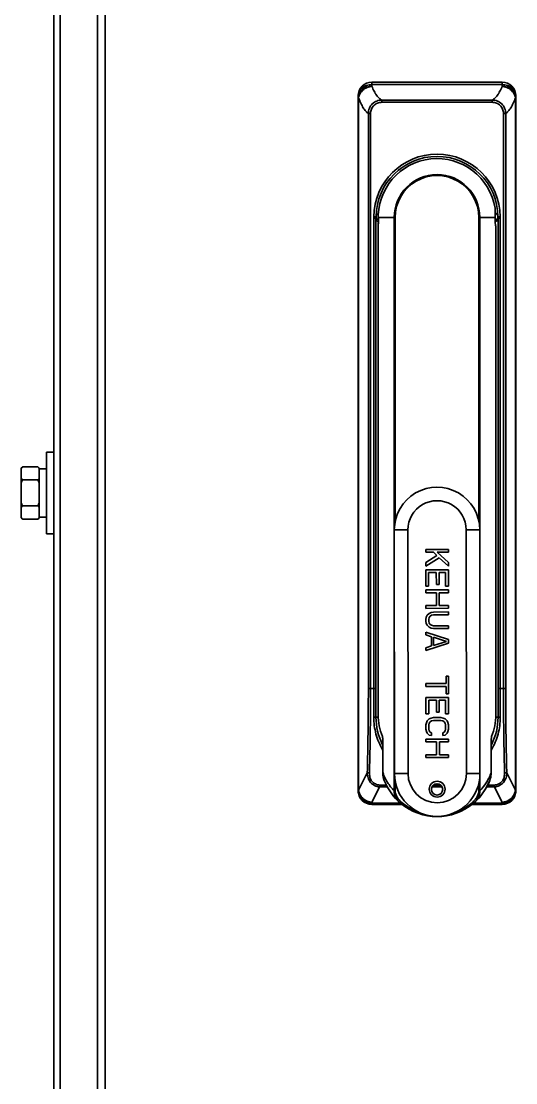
# Model space of a CAD drawing. Header units: millimetres. Extents: x 32496 to 166256, y 3504 to 23939.
# Drawn here: x 49454.7 to 49564.1, y 16065.9 to 16300.7 of the extents above; entities that cross this region are included whole.
import ezdxf

# ---------------------------------------------------------------- set-up
doc = ezdxf.new("R2010")
doc.units = ezdxf.units.MM
doc.layers.get('0').update_dxf_attribs({"lineweight": 35})

msp = doc.modelspace()

# ---------------------------------------------------------------- linework, layer by layer
at = {"linetype": 'Continuous'}
for p, q in [((49471.64, 15308.349), (49471.64, 17321.349)), ((49473.34, 17321.349), (49473.34, 15308.349)), ((49461.94, 16198.994), (49461.94, 16303.849)), ((49463.34, 16303.849), (49463.34, 15308.349)), ((49532.29, 16287.199), (49561.139, 16287.199)), ((49532.29, 16287.199), (49532.29, 16286.662)), ((49561.14, 16286.662), (49561.139, 16287.199)), ((49561.14, 16286.662), (49532.29, 16286.662)), ((49532.29, 16286.662), (49532.29, 16286.294)), ((49561.14, 16286.292), (49561.14, 16286.662)), ((49529.29, 16284.199), (49529.29, 16283.774)), ((49529.368, 16283.774), (49529.29, 16283.774)), ((49529.29, 16130.648), (49529.29, 16283.774)), ((49529.368, 16283.774), (49529.368, 16130.648)), ((49534.505, 16283.251), (49558.928, 16283.251)), ((49534.505, 16283.251), (49534.505, 16282.755)), ((49558.928, 16282.755), (49534.505, 16282.755)), ((49558.928, 16282.755), (49558.928, 16283.251)), ((49564.139, 16283.774), (49564.062, 16283.774)), ((49564.062, 16130.648), (49564.062, 16283.774)), ((49564.139, 16283.774), (49564.139, 16284.199)), ((49564.139, 16283.774), (49564.139, 16130.648)), ((49532.014, 16280.309), (49531.527, 16280.309)), ((49531.527, 16153.099), (49531.527, 16280.309)), ((49532.014, 16280.309), (49532.014, 16153.099)), ((49561.906, 16280.309), (49561.419, 16280.309)), ((49561.419, 16153.099), (49561.419, 16280.309)), ((49561.906, 16280.309), (49561.906, 16153.099)), ((49559.554, 16259.349), (49559.554, 16257.299)), ((49533.216, 16257.158), (49532.717, 16257.158)), ((49532.717, 16153.099), (49532.717, 16257.158)), ((49532.72, 16257.256), (49533.218, 16257.225)), ((49532.726, 16257.445), (49533.226, 16257.44)), ((49533.216, 16257.158), (49533.216, 16153.099)), ((49533.688, 16256.878), (49533.683, 16256.878)), ((49533.727, 16256.888), (49533.722, 16256.888)), ((49533.736, 16257.098), (49533.736, 16257.064)), ((49533.737, 16257.098), (49533.736, 16256.605)), ((49533.737, 16257.165), (49533.737, 16257.098)), ((49533.737, 16256.597), (49533.738, 16257.064)), ((49534.785, 16257.299), (49533.738, 16257.299)), ((49533.738, 16257.165), (49533.738, 16257.299)), ((49533.738, 16257.098), (49533.738, 16257.165)), ((49533.738, 16257.064), (49533.738, 16257.165)), ((49533.738, 16257.098), (49533.738, 16257.064)), ((49533.738, 16257.064), (49533.738, 16257.098)), ((49537.248, 16257.299), (49534.785, 16257.299)), ((49537.466, 16257.299), (49537.248, 16257.299)), ((49537.248, 16130.514), (49537.248, 16257.299)), ((49537.466, 16257.299), (49537.466, 16190.094)), ((49556.189, 16257.299), (49555.97, 16257.299)), ((49555.97, 16190.099), (49555.97, 16257.299)), ((49559.554, 16257.299), (49556.189, 16257.299)), ((49556.189, 16257.299), (49556.189, 16160.981)), ((49560.207, 16257.442), (49560.707, 16257.447)), ((49560.714, 16257.255), (49560.215, 16257.225)), ((49560.717, 16257.158), (49560.216, 16257.158)), ((49560.216, 16153.099), (49560.216, 16257.158)), ((49560.717, 16257.158), (49560.717, 16153.099)), ((49533.731, 16254.387), (49533.731, 16254.502)), ((49533.736, 16256.605), (49533.735, 16255.894)), ((49533.736, 16256.007), (49533.737, 16256.597)), ((49559.699, 16255.363), (49559.7, 16255.353)), ((49559.699, 16255.252), (49559.699, 16255.363)), ((49559.705, 16254.164), (49559.7, 16255.353)), ((49533.717, 16251.964), (49533.717, 16251.962)), ((49559.716, 16251.964), (49559.716, 16251.962)), ((49533.717, 16251.506), (49533.717, 16251.513)), ((49533.717, 16251.506), (49533.717, 16147.296)), ((49559.717, 16251.52), (49559.717, 16147.296)), ((49559.717, 16251.52), (49559.717, 16251.513)), ((49461.94, 16205.349), (49460.34, 16205.349)), ((49460.34, 16205.349), (49460.34, 16187.349)), ((49454.74, 16201.822), (49455.011, 16202.093)), ((49454.74, 16190.875), (49454.74, 16201.822)), ((49455.04, 16202.122), (49455.011, 16202.093)), ((49458.44, 16202.122), (49455.04, 16202.122)), ((49458.44, 16202.122), (49458.469, 16202.093)), ((49458.74, 16201.822), (49458.469, 16202.093)), ((49458.74, 16190.875), (49458.74, 16201.822)), ((49460.34, 16201.699), (49458.74, 16201.699)), ((49458.44, 16199.28), (49455.04, 16199.28)), ((49461.94, 16193.73), (49461.94, 16198.994)), ((49458.44, 16193.506), (49455.04, 16193.506)), ((49461.94, 15948.994), (49461.94, 16193.73)), ((49460.34, 16190.999), (49458.74, 16190.999)), ((49454.74, 16190.875), (49455.011, 16190.604)), ((49458.44, 16190.575), (49455.04, 16190.575)), ((49458.74, 16190.875), (49458.469, 16190.604)), ((49461.94, 16187.349), (49460.34, 16187.349)), ((49540.269, 16188.194), (49537.268, 16188.191)), ((49537.309, 16134.292), (49537.268, 16188.191)), ((49540.269, 16188.194), (49540.31, 16134.294)), ((49556.168, 16188.206), (49553.169, 16188.204)), ((49553.21, 16134.304), (49553.169, 16188.204)), ((49556.168, 16188.206), (49556.209, 16134.306)), ((49549.222, 16183.851), (49544.222, 16183.847)), ((49544.222, 16183.847), (49544.222, 16183.237)), ((49544.222, 16183.237), (49545.925, 16183.239)), ((49546.67, 16182.529), (49544.224, 16181.003)), ((49544.225, 16180.191), (49547.202, 16182.021)), ((49545.925, 16183.239), (49546.67, 16182.529)), ((49546.776, 16183.239), (49549.222, 16183.241)), ((49549.224, 16181.007), (49546.776, 16183.239)), ((49547.202, 16182.021), (49549.225, 16180.195)), ((49549.222, 16183.241), (49549.222, 16183.851)), ((49544.224, 16181.003), (49544.225, 16180.191)), ((49549.225, 16179.383), (49544.225, 16179.379)), ((49544.225, 16179.379), (49544.228, 16175.723)), ((49549.225, 16180.195), (49549.224, 16181.007)), ((49549.228, 16175.727), (49549.225, 16179.383)), ((49544.864, 16178.77), (49546.566, 16178.771)), ((49544.866, 16175.724), (49544.864, 16178.77)), ((49546.566, 16178.771), (49546.568, 16176.131)), ((49547.205, 16178.772), (49548.588, 16178.773)), ((49547.207, 16176.132), (49547.205, 16178.772)), ((49548.588, 16178.773), (49548.59, 16175.726)), ((49544.228, 16175.723), (49544.866, 16175.724)), ((49549.229, 16174.915), (49544.229, 16174.911)), ((49544.229, 16174.911), (49544.229, 16174.302)), ((49546.568, 16176.131), (49547.207, 16176.132)), ((49548.59, 16175.726), (49549.228, 16175.727)), ((49549.229, 16174.305), (49549.229, 16174.915)), ((49544.229, 16174.302), (49546.57, 16174.303)), ((49546.57, 16174.303), (49546.572, 16171.46)), ((49547.208, 16174.304), (49549.229, 16174.305)), ((49547.21, 16171.46), (49547.208, 16174.304)), ((49546.572, 16171.46), (49544.231, 16171.458)), ((49544.231, 16171.458), (49544.232, 16170.849)), ((49544.232, 16170.849), (49549.232, 16170.853)), ((49545.403, 16169.936), (49544.977, 16169.733)), ((49545.935, 16170.038), (49545.403, 16169.936)), ((49549.232, 16170.04), (49545.935, 16170.038)), ((49549.231, 16171.462), (49547.21, 16171.46)), ((49549.232, 16170.853), (49549.231, 16171.462)), ((49549.233, 16169.431), (49549.232, 16170.04)), ((49544.34, 16168.92), (49544.234, 16168.412)), ((49544.234, 16168.412), (49544.234, 16168.006)), ((49544.234, 16168.006), (49544.341, 16167.498)), ((49544.552, 16169.326), (49544.34, 16168.92)), ((49544.341, 16167.498), (49544.554, 16167.092)), ((49544.977, 16169.733), (49544.552, 16169.326)), ((49544.872, 16168.412), (49544.978, 16168.819)), ((49544.872, 16168.006), (49544.872, 16168.412)), ((49544.979, 16167.6), (49544.872, 16168.006)), ((49544.978, 16168.819), (49545.191, 16169.123)), ((49545.192, 16167.296), (49544.979, 16167.6)), ((49545.191, 16169.123), (49545.51, 16169.327)), ((49545.51, 16169.327), (49545.935, 16169.429)), ((49545.935, 16169.429), (49549.233, 16169.431)), ((49549.237, 16163.948), (49544.236, 16165.569)), ((49544.236, 16165.569), (49544.236, 16164.959)), ((49544.554, 16167.092), (49544.98, 16166.686)), ((49544.98, 16166.686), (49545.405, 16166.483)), ((49545.511, 16167.093), (49545.192, 16167.296)), ((49545.405, 16166.483), (49545.937, 16166.382)), ((49545.937, 16166.992), (49545.511, 16167.093)), ((49549.235, 16166.994), (49545.937, 16166.992)), ((49545.937, 16166.382), (49549.235, 16166.385)), ((49549.235, 16166.385), (49549.235, 16166.994)), ((49544.236, 16164.959), (49545.513, 16164.554)), ((49544.239, 16161.507), (49549.238, 16163.135)), ((49545.513, 16164.554), (49545.515, 16162.523)), ((49545.939, 16164.453), (49548.812, 16163.541)), ((49545.94, 16162.625), (49545.939, 16164.453)), ((49548.812, 16163.541), (49545.94, 16162.625)), ((49549.238, 16163.135), (49549.237, 16163.948)), ((49545.515, 16162.523), (49544.238, 16162.116)), ((49544.238, 16162.116), (49544.239, 16161.507)), ((49549.243, 16155.824), (49548.711, 16155.824)), ((49548.711, 16155.824), (49548.713, 16154.199)), ((49549.246, 16151.965), (49549.243, 16155.824)), ((49548.713, 16154.199), (49544.244, 16154.196)), ((49544.244, 16154.196), (49544.245, 16153.586)), ((49544.245, 16153.586), (49548.713, 16153.59)), ((49548.713, 16153.59), (49548.714, 16151.965)), ((49531.527, 16153.099), (49532.014, 16153.099)), ((49532.014, 16153.099), (49532.717, 16153.099)), ((49532.717, 16153.099), (49533.216, 16153.099)), ((49532.717, 16146.78), (49532.717, 16153.099)), ((49533.216, 16146.799), (49533.216, 16153.099)), ((49549.247, 16151.153), (49544.247, 16151.149)), ((49544.247, 16151.149), (49544.25, 16147.494)), ((49548.714, 16151.965), (49549.246, 16151.965)), ((49549.25, 16147.497), (49549.247, 16151.153)), ((49560.216, 16153.099), (49560.717, 16153.099)), ((49560.216, 16153.099), (49560.216, 16146.799)), ((49560.717, 16153.099), (49561.419, 16153.099)), ((49560.717, 16153.099), (49560.717, 16146.78)), ((49561.419, 16153.099), (49561.906, 16153.099)), ((49544.886, 16150.54), (49546.588, 16150.542)), ((49544.888, 16147.494), (49544.886, 16150.54)), ((49546.588, 16150.542), (49546.59, 16147.902)), ((49547.226, 16150.542), (49548.609, 16150.543)), ((49547.228, 16147.902), (49547.226, 16150.542)), ((49548.609, 16150.543), (49548.611, 16147.497)), ((49533.216, 16146.799), (49533.748, 16146.799)), ((49544.25, 16147.494), (49544.888, 16147.494)), ((49544.995, 16146.377), (49544.57, 16145.971)), ((49545.42, 16146.581), (49544.995, 16146.377)), ((49545.952, 16146.682), (49545.42, 16146.581)), ((49547.548, 16146.684), (49545.952, 16146.682)), ((49546.59, 16147.902), (49547.228, 16147.902)), ((49548.08, 16146.583), (49547.548, 16146.684)), ((49548.506, 16146.38), (49548.08, 16146.583)), ((49548.932, 16145.974), (49548.506, 16146.38)), ((49548.611, 16147.497), (49549.25, 16147.497)), ((49559.685, 16146.799), (49560.216, 16146.799)), ((49559.717, 16147.296), (49559.717, 16147.299)), ((49544.357, 16145.564), (49544.251, 16145.056)), ((49544.251, 16145.056), (49544.252, 16144.143)), ((49544.252, 16144.143), (49544.359, 16143.635)), ((49544.57, 16145.971), (49544.357, 16145.564)), ((49544.89, 16145.057), (49544.996, 16145.463)), ((49544.89, 16144.143), (49544.89, 16145.057)), ((49544.997, 16143.737), (49544.89, 16144.143)), ((49544.996, 16145.463), (49545.208, 16145.768)), ((49545.208, 16145.768), (49545.527, 16145.971)), ((49545.527, 16145.971), (49545.953, 16146.073)), ((49545.953, 16146.073), (49547.549, 16146.074)), ((49547.549, 16146.074), (49547.974, 16145.973)), ((49547.974, 16145.973), (49548.293, 16145.77)), ((49548.293, 16145.77), (49548.506, 16145.466)), ((49548.506, 16145.466), (49548.613, 16145.06)), ((49548.614, 16144.146), (49548.508, 16143.74)), ((49548.613, 16145.06), (49548.614, 16144.146)), ((49549.145, 16145.568), (49548.932, 16145.974)), ((49549.251, 16145.06), (49549.145, 16145.568)), ((49549.146, 16143.639), (49549.252, 16144.146)), ((49549.252, 16144.146), (49549.251, 16145.06)), ((49534.718, 16134.625), (49534.717, 16141.8)), ((49549.254, 16141.912), (49544.254, 16141.909)), ((49544.254, 16141.909), (49544.254, 16141.299)), ((49544.359, 16143.635), (49544.572, 16143.229)), ((49544.572, 16143.229), (49544.998, 16142.823)), ((49545.21, 16143.432), (49544.997, 16143.737)), ((49544.998, 16142.823), (49545.53, 16142.722)), ((49545.529, 16143.331), (49545.21, 16143.432)), ((49545.53, 16142.722), (49545.529, 16143.331)), ((49548.295, 16143.435), (49547.976, 16143.333)), ((49547.976, 16143.333), (49547.977, 16142.724)), ((49547.977, 16142.724), (49548.508, 16142.826)), ((49548.508, 16143.74), (49548.295, 16143.435)), ((49548.508, 16142.826), (49548.934, 16143.232)), ((49548.934, 16143.232), (49549.146, 16143.639)), ((49549.254, 16141.303), (49549.254, 16141.912)), ((49558.717, 16141.8), (49558.717, 16134.625)), ((49544.254, 16141.299), (49546.595, 16141.301)), ((49546.595, 16141.301), (49546.597, 16138.458)), ((49547.233, 16141.302), (49549.254, 16141.303)), ((49547.235, 16138.458), (49547.233, 16141.302)), ((49546.597, 16138.458), (49544.256, 16138.456)), ((49544.256, 16138.456), (49544.257, 16137.847)), ((49544.257, 16137.847), (49549.257, 16137.851)), ((49549.256, 16138.46), (49547.235, 16138.458)), ((49549.257, 16137.851), (49549.256, 16138.46)), ((49531.282, 16134.485), (49529.368, 16130.648)), ((49537.309, 16134.292), (49540.31, 16134.294)), ((49537.466, 16132.708), (49537.466, 16130.514)), ((49553.21, 16134.304), (49556.209, 16134.306)), ((49555.97, 16130.514), (49555.97, 16132.268)), ((49556.189, 16134.099), (49556.189, 16130.514)), ((49558.382, 16132.805), (49558.382, 16132.805)), ((49564.062, 16130.648), (49562.15, 16134.485)), ((49529.368, 16130.648), (49529.29, 16130.648)), ((49529.29, 16130.648), (49529.29, 16130.499)), ((49532.29, 16127.929), (49534.016, 16131.388)), ((49535.537, 16131.777), (49534.016, 16131.777)), ((49534.016, 16131.777), (49534.016, 16131.388)), ((49535.721, 16131.388), (49534.016, 16131.388)), ((49537.248, 16130.514), (49537.466, 16130.514)), ((49547.8, 16131.388), (49545.637, 16131.388)), ((49547.468, 16131.777), (49545.969, 16131.777)), ((49555.97, 16130.514), (49556.189, 16130.514)), ((49556.156, 16129.103), (49557.376, 16130.767)), ((49559.417, 16131.388), (49557.717, 16131.388)), ((49559.417, 16131.777), (49557.89, 16131.777)), ((49559.417, 16131.388), (49559.417, 16131.777)), ((49559.417, 16131.388), (49561.14, 16127.929)), ((49564.062, 16130.648), (49564.139, 16130.648)), ((49564.139, 16130.499), (49564.139, 16130.648)), ((49532.29, 16127.929), (49532.29, 16127.78)), ((49532.29, 16127.78), (49538.628, 16127.78)), ((49532.29, 16127.78), (49532.29, 16127.499)), ((49554.732, 16127.705), (49556.156, 16129.103)), ((49554.732, 16127.705), (49554.732, 16127.705)), ((49554.808, 16127.78), (49561.14, 16127.78)), ((49561.139, 16127.499), (49561.14, 16127.78)), ((49561.14, 16127.78), (49561.14, 16127.929)), ((49539.009, 16127.499), (49532.29, 16127.499)), ((49561.139, 16127.499), (49554.427, 16127.499))]:
    msp.add_line(p, q, dxfattribs=at)
for points in [[(49533.735, 16255.894), (49533.734, 16255.547), (49533.733, 16255.191), (49533.732, 16254.827), (49533.73, 16254.454), (49533.729, 16254.074), (49533.726, 16253.687), (49533.722, 16252.903)], [(49533.722, 16252.903), (49533.72, 16252.509), (49533.718, 16252.116), (49533.717, 16251.964)], [(49559.716, 16251.964), (49559.712, 16252.869), (49559.705, 16254.164)], [(49557.376, 16130.767), (49558.263, 16132.509), (49558.382, 16132.805)]]:
    msp.add_lwpolyline(points, dxfattribs=at)
for centre, radius in [((49546.762, 16130.849), 1.75), ((49546.718, 16130.799), 1.25)]:
    msp.add_circle(centre, radius, dxfattribs=at)
for centre, radius, start, end in [((49532.29, 16284.199), 3, 90, 180), ((49561.139, 16284.199), 3, 0, 90), ((49546.717, 16257.299), 13.991, 0.60847, 179.40175), ((49546.716, 16257.299), 13.491, 0.60848, 179.40137), ((49546.717, 16257.299), 13, 9.07297, 183.05099), ((49546.718, 16257.299), 9.471, 0, 179.99932), ((49546.718, 16257.299), 9.252, 0, 180.00004), ((49534.335, 16257.158), 1.618, 176.5272, 179.99951), ((49528.955, 16257.484), 3.772, 356.52687, 359.40177), ((49534.375, 16257.158), 1.159, 176.64829, 179.99806), ((49529.023, 16257.477), 4.203, 356.56899, 357.54311), ((49534.523, 16257.295), 1.307, 183.03864, 185.33828), ((49529.023, 16257.477), 4.203, 357.54314, 359.49098), ((49529.74, 16257.694), 3.55, 349.95387, 353.3266), ((49529.718, 16257.696), 3.572, 353.33366, 0.05245), ((49533.899, 16259.908), 3.037, 266.01886, 266.21109), ((49545.544, 16257.084), 11.808, 179.60599, 179.92883), ((49545.544, 16257.084), 11.808, 180.09703, 181.04549), ((49545.543, 16257.084), 11.806, 178.95699, 179.606), ((49557.977, 16257.058), 24.24, 179.43044, 179.74648), ((49559.409, 16262.599), 5.735, 271.65288, 271.78484), ((49563.796, 16257.701), 3.653, 179.94056, 186.58068), ((49563.778, 16257.699), 3.635, 186.58858, 188.21121), ((49563.768, 16257.697), 3.625, 188.21096, 189.92458), ((49564.535, 16257.481), 4.328, 180.51966, 183.39723), ((49559.058, 16257.158), 1.159, 1.35337, 3.31753), ((49559.058, 16257.158), 1.159, 359.99875, 1.35346), ((49564.606, 16257.489), 3.899, 180.60869, 183.33813), ((49558.983, 16257.155), 1.734, 0.07566, 3.51497), ((49534.237, 16258.685), 2.307, 257.03418, 257.4678), ((49651.485, 16251.517), 117.768, 179.78371, 180.00222), ((49441.951, 16251.532), 117.765, 359.99451, 0.20936), ((49546.718, 16188.199), 9.45, 0.04337, 180.04337), ((49546.719, 16188.199), 6.45, 0.04337, 180.04337), ((49457.554, 16193.165), 3.606, 218.71028, 219.13391), ((49455.925, 16193.166), 3.607, 320.8641, 321.28972), ((49458.877, 16194.355), 5.386, 224.12457, 224.56524), ((49454.604, 16194.354), 5.384, 315.43477, 315.87545), ((49546.716, 16146.799), 13.5, 180, 206.97478), ((49546.717, 16147.299), 13, 180, 201.6689), ((49546.716, 16146.799), 13.5, 332.96511, 0.00017), ((49546.716, 16146.799), 13.5, 332.97646, 0.00017), ((49546.717, 16147.299), 13, 338.33253, 359.98945), ((49546.718, 16137.299), 12.5, 201.07049, 230.12695), ((49546.759, 16134.299), 9.45, 180.04337, 0.04337), ((49546.76, 16134.299), 6.45, 180.04337, 0.04337), ((49546.718, 16137.299), 12.5, 309.8738, 338.92983), ((49531.76, 16130.649), 2.47, 180.01146, 186.82519), ((49532.29, 16130.499), 3, 180, 270), ((49531.762, 16130.649), 2.472, 186.82538, 187.33443), ((49531.763, 16130.649), 2.473, 187.33449, 187.85616), ((49561.139, 16130.499), 3, 270, 0), ((49561.688, 16130.648), 2.452, 356.55396, 0.00119), ((49546.718, 16137.299), 12.5, 230.12817, 309.87261), ((49546.718, 16137.299), 12.2, 230.16647, 250.01861), ((49546.718, 16137.299), 12.2, 291.88542, 309.94216)]:
    msp.add_arc(centre, radius, start, end, dxfattribs=at)
for points, knots in [([(49529.29, 16284.199), (49529.29, 16284.36), (49529.33, 16284.687), (49529.565, 16285.319), (49530.147, 16286.013), (49531.138, 16286.54), (49531.902, 16286.662), (49532.29, 16286.662)], [0, 0, 0, 0, 0.1130343, 0.2281699, 0.4688644, 0.7282079, 1, 1, 1, 1]), ([(49529.29, 16283.774), (49529.29, 16283.94), (49529.329, 16284.274), (49529.564, 16284.918), (49530.144, 16285.626), (49531.137, 16286.168), (49531.904, 16286.293), (49532.293, 16286.293)], [0, 0, 0, 0, 0.1148518, 0.2307052, 0.4721663, 0.7304665, 1, 1, 1, 1]), ([(49529.368, 16283.774), (49529.413, 16284.089), (49529.647, 16284.724), (49530.319, 16285.507), (49531.231, 16286.07), (49531.935, 16286.255), (49532.293, 16286.293)], [0, 0, 0, 0, 0.2313405, 0.4789515, 0.738349, 1, 1, 1, 1]), ([(49534.505, 16283.251), (49534.292, 16283.355), (49533.863, 16283.672), (49533.3, 16284.34), (49532.76, 16285.233), (49532.445, 16285.918), (49532.29, 16286.294)], [0, 0, 0, 0, 0.1857373, 0.4106233, 0.6813188, 1, 1, 1, 1]), ([(49561.14, 16286.292), (49560.984, 16285.917), (49560.67, 16285.232), (49560.132, 16284.34), (49559.569, 16283.672), (49559.141, 16283.355), (49558.928, 16283.251)], [0, 0, 0, 0, 0.3186903, 0.5893882, 0.8142865, 1, 1, 1, 1]), ([(49561.14, 16286.662), (49561.527, 16286.662), (49562.291, 16286.54), (49563.282, 16286.013), (49563.865, 16285.319), (49564.1, 16284.687), (49564.139, 16284.36), (49564.139, 16284.199)], [0, 0, 0, 0, 0.2718034, 0.5311402, 0.7718244, 0.8869599, 1, 1, 1, 1]), ([(49561.14, 16286.293), (49561.497, 16286.255), (49562.201, 16286.069), (49563.112, 16285.507), (49563.783, 16284.724), (49564.017, 16284.089), (49564.061, 16283.774)], [0, 0, 0, 0, 0.261658, 0.5210429, 0.7686485, 1, 1, 1, 1]), ([(49564.139, 16283.774), (49564.139, 16284.104), (49563.972, 16284.791), (49563.286, 16285.625), (49562.294, 16286.168), (49561.528, 16286.293), (49561.14, 16286.293)], [0, 0, 0, 0, 0.2295817, 0.4715896, 0.7302067, 1, 1, 1, 1]), ([(49531.527, 16280.309), (49531.315, 16280.438), (49530.893, 16280.815), (49530.349, 16281.579), (49529.825, 16282.587), (49529.519, 16283.353), (49529.368, 16283.774)], [0, 0, 0, 0, 0.1795497, 0.403232, 0.6763358, 1, 1, 1, 1]), ([(49531.527, 16280.309), (49531.529, 16280.694), (49531.686, 16281.471), (49532.352, 16282.45), (49533.343, 16283.098), (49534.12, 16283.249), (49534.505, 16283.251)], [0, 0, 0, 0, 0.250024, 0.5000346, 0.7500082, 1, 1, 1, 1]), ([(49532.014, 16280.309), (49532.014, 16280.63), (49532.149, 16281.278), (49532.699, 16282.1), (49533.398, 16282.543), (49534.02, 16282.722), (49534.344, 16282.753), (49534.505, 16282.755)], [0, 0, 0, 0, 0.2496659, 0.4993158, 0.7490951, 0.8745472, 1, 1, 1, 1]), ([(49558.928, 16283.251), (49559.313, 16283.249), (49560.09, 16283.098), (49561.08, 16282.45), (49561.747, 16281.471), (49561.904, 16280.694), (49561.906, 16280.309)], [0, 0, 0, 0, 0.2499956, 0.4999467, 0.7499856, 1, 1, 1, 1]), ([(49558.928, 16282.755), (49559.089, 16282.753), (49559.413, 16282.723), (49560.035, 16282.543), (49560.734, 16282.1), (49561.285, 16281.278), (49561.419, 16280.63), (49561.419, 16280.309)], [0, 0, 0, 0, 0.125445, 0.2508961, 0.5006599, 0.750322, 1, 1, 1, 1]), ([(49564.062, 16283.774), (49563.911, 16283.353), (49563.605, 16282.587), (49563.083, 16281.579), (49562.539, 16280.815), (49562.118, 16280.438), (49561.906, 16280.309)], [0, 0, 0, 0, 0.3237634, 0.5969172, 0.820554, 1, 1, 1, 1]), ([(49533.719, 16256.437), (49533.645, 16256.454), (49533.512, 16256.491), (49533.341, 16256.58), (49533.232, 16256.718), (49533.216, 16256.829), (49533.216, 16256.885)], [0, 0, 0, 0, 0.3131239, 0.5605116, 0.771594, 1, 1, 1, 1]), ([(49533.29, 16257.699), (49533.282, 16257.678), (49533.254, 16257.593), (49533.234, 16257.505), (49533.226, 16257.44)], [0, 0, 0, 0, 0.2582978, 1, 1, 1, 1]), ([(49533.28, 16256.99), (49533.263, 16257.007), (49533.246, 16257.036), (49533.237, 16257.066), (49533.236, 16257.075)], [0, 0, 0, 0, 0.7399982, 1, 1, 1, 1]), ([(49533.683, 16256.878), (49533.597, 16256.884), (49533.459, 16256.897), (49533.319, 16256.95), (49533.28, 16256.99)], [0, 0, 0, 0, 0.6062113, 1, 1, 1, 1]), ([(49533.731, 16258.179), (49533.634, 16258.122), (49533.497, 16258.024), (49533.356, 16257.852), (49533.309, 16257.752), (49533.29, 16257.699)], [0, 0, 0, 0, 0.5097397, 0.7458287, 1, 1, 1, 1]), ([(49559.699, 16255.363), (49559.685, 16255.461), (49559.596, 16256.103), (49559.554, 16256.751), (49559.554, 16257.299)], [0, 0, 0, 0, 0.1540883, 1, 1, 1, 1]), ([(49560.143, 16257.704), (49560.095, 16257.825), (49559.931, 16258.06), (49559.686, 16258.197), (49559.555, 16258.257)], [0, 0, 0, 0, 0.4739677, 1, 1, 1, 1]), ([(49560.153, 16256.988), (49560.103, 16256.935), (49559.9, 16256.878), (49559.71, 16256.87), (49559.588, 16256.866)], [0, 0, 0, 0, 0.3751791, 1, 1, 1, 1]), ([(49560.216, 16256.885), (49560.216, 16256.823), (49560.196, 16256.699), (49560.058, 16256.554), (49559.851, 16256.467), (49559.691, 16256.43), (49559.599, 16256.413)], [0, 0, 0, 0, 0.2165015, 0.4213792, 0.6733513, 1, 1, 1, 1]), ([(49560.207, 16257.442), (49560.204, 16257.464), (49560.19, 16257.553), (49560.166, 16257.64), (49560.143, 16257.704)], [0, 0, 0, 0, 0.243354, 1, 1, 1, 1]), ([(49560.197, 16257.073), (49560.196, 16257.065), (49560.187, 16257.034), (49560.17, 16257.005), (49560.153, 16256.988)], [0, 0, 0, 0, 0.2601991, 1, 1, 1, 1]), ([(49533.717, 16251.962), (49533.718, 16252.161), (49533.722, 16252.969), (49533.728, 16253.777), (49533.731, 16254.387)], [0, 0, 0, 0, 0.2458033, 1, 1, 1, 1]), ([(49559.716, 16251.962), (49559.715, 16252.231), (49559.708, 16253.327), (49559.702, 16254.424), (49559.699, 16255.252)], [0, 0, 0, 0, 0.2452241, 1, 1, 1, 1]), ([(49455.011, 16202.093), (49454.986, 16202.069), (49454.893, 16201.973), (49454.803, 16201.874), (49454.74, 16201.797)], [0, 0, 0, 0, 0.2550625, 1, 1, 1, 1]), ([(49458.469, 16202.093), (49458.493, 16202.069), (49458.587, 16201.973), (49458.676, 16201.874), (49458.74, 16201.797)], [0, 0, 0, 0, 0.2550615, 1, 1, 1, 1]), ([(49454.74, 16199.605), (49454.763, 16199.577), (49454.858, 16199.465), (49454.96, 16199.358), (49455.04, 16199.28)], [0, 0, 0, 0, 0.2444076, 1, 1, 1, 1]), ([(49458.74, 16199.605), (49458.717, 16199.577), (49458.621, 16199.465), (49458.519, 16199.358), (49458.44, 16199.28)], [0, 0, 0, 0, 0.2444076, 1, 1, 1, 1]), ([(49455.04, 16193.506), (49455.013, 16193.479), (49454.909, 16193.371), (49454.81, 16193.259), (49454.74, 16193.171)], [0, 0, 0, 0, 0.2552115, 1, 1, 1, 1]), ([(49458.44, 16193.506), (49458.467, 16193.479), (49458.571, 16193.371), (49458.67, 16193.259), (49458.74, 16193.171)], [0, 0, 0, 0, 0.2552107, 1, 1, 1, 1]), ([(49454.757, 16190.89), (49454.776, 16190.865), (49454.858, 16190.768), (49454.944, 16190.674), (49455.011, 16190.605)], [0, 0, 0, 0, 0.2454956, 1, 1, 1, 1]), ([(49458.723, 16190.889), (49458.703, 16190.865), (49458.622, 16190.768), (49458.536, 16190.674), (49458.469, 16190.605)], [0, 0, 0, 0, 0.2454974, 1, 1, 1, 1]), ([(49531.527, 16153.099), (49531.527, 16151.544), (49531.506, 16145.339), (49531.405, 16139.134), (49531.282, 16134.485)], [0, 0, 0, 0, 0.2504978, 1, 1, 1, 1]), ([(49531.769, 16134.429), (49531.81, 16135.98), (49531.953, 16142.202), (49532.014, 16148.426), (49532.014, 16153.099)], [0, 0, 0, 0, 0.2493062, 1, 1, 1, 1]), ([(49561.419, 16153.099), (49561.419, 16151.54), (49561.44, 16145.316), (49561.541, 16139.092), (49561.664, 16134.429)], [0, 0, 0, 0, 0.250498, 1, 1, 1, 1]), ([(49562.15, 16134.485), (49562.11, 16136.032), (49561.967, 16142.235), (49561.906, 16148.44), (49561.906, 16153.099)], [0, 0, 0, 0, 0.2493059, 1, 1, 1, 1]), ([(49532.717, 16146.78), (49532.779, 16146.78), (49532.871, 16146.78), (49532.99, 16146.783), (49533.068, 16146.785), (49533.13, 16146.788), (49533.178, 16146.79), (49533.199, 16146.795), (49533.216, 16146.796), (49533.216, 16146.799)], [0, 0, 0, 0, 0.3726456, 0.5521349, 0.7112525, 0.839056, 0.9302492, 0.9824979, 1, 1, 1, 1]), ([(49534.691, 16139.591), (49534.049, 16140.668), (49533.054, 16143.007), (49532.717, 16145.525), (49532.717, 16146.78)], [0, 0, 0, 0, 0.4997394, 1, 1, 1, 1]), ([(49560.717, 16146.78), (49560.717, 16145.526), (49560.378, 16143.007), (49559.384, 16140.669), (49558.744, 16139.592)], [0, 0, 0, 0, 0.5002396, 1, 1, 1, 1]), ([(49560.216, 16146.799), (49560.216, 16146.796), (49560.234, 16146.795), (49560.255, 16146.79), (49560.303, 16146.788), (49560.365, 16146.785), (49560.443, 16146.783), (49560.562, 16146.78), (49560.654, 16146.78), (49560.717, 16146.78)], [0, 0, 0, 0, 0.0175569, 0.0698526, 0.1610781, 0.2888957, 0.4480026, 0.627463, 1, 1, 1, 1]), ([(49534.636, 16142.499), (49534.656, 16142.449), (49534.676, 16142.337), (49534.707, 16142.105), (49534.717, 16141.922), (49534.717, 16141.8)], [0, 0, 0, 0, 0.226682, 0.4776164, 1, 1, 1, 1]), ([(49558.717, 16141.8), (49558.717, 16141.922), (49558.728, 16142.105), (49558.759, 16142.337), (49558.779, 16142.449), (49558.799, 16142.499)], [0, 0, 0, 0, 0.5223924, 0.7733265, 1, 1, 1, 1]), ([(49534.717, 16134.625), (49534.762, 16134.482), (49534.948, 16133.929), (49535.188, 16133.393), (49535.391, 16133.009)], [0, 0, 0, 0, 0.2560662, 1, 1, 1, 1]), ([(49535.053, 16132.805), (49534.998, 16132.949), (49534.802, 16133.537), (49534.718, 16134.161), (49534.718, 16134.625)], [0, 0, 0, 0, 0.2505059, 1, 1, 1, 1]), ([(49558.044, 16133.011), (49558.111, 16133.138), (49558.37, 16133.661), (49558.582, 16134.207), (49558.717, 16134.625)], [0, 0, 0, 0, 0.2464245, 1, 1, 1, 1]), ([(49558.717, 16134.625), (49558.717, 16134.47), (49558.69, 16133.852), (49558.549, 16133.238), (49558.382, 16132.805)], [0, 0, 0, 0, 0.2505198, 1, 1, 1, 1]), ([(49534.016, 16131.388), (49533.635, 16131.392), (49532.865, 16131.571), (49531.946, 16132.305), (49531.391, 16133.334), (49531.279, 16134.104), (49531.282, 16134.485)], [0, 0, 0, 0, 0.2498857, 0.4995219, 0.7495779, 1, 1, 1, 1]), ([(49531.282, 16134.485), (49531.302, 16134.475), (49531.361, 16134.463), (49531.47, 16134.446), (49531.612, 16134.435), (49531.715, 16134.43), (49531.769, 16134.429)], [0, 0, 0, 0, 0.1334584, 0.3657646, 0.6727698, 1, 1, 1, 1]), ([(49534.016, 16131.777), (49533.693, 16131.779), (49533.043, 16131.94), (49532.398, 16132.466), (49532.052, 16133.014), (49531.873, 16133.467), (49531.786, 16133.945), (49531.772, 16134.268), (49531.769, 16134.429)], [0, 0, 0, 0, 0.2499953, 0.499481, 0.6248121, 0.7499665, 0.8748317, 1, 1, 1, 1]), ([(49535.391, 16133.009), (49535.511, 16132.782), (49536.033, 16131.883), (49536.694, 16131.067), (49537.248, 16130.514)], [0, 0, 0, 0, 0.2474063, 1, 1, 1, 1]), ([(49556.189, 16130.514), (49556.375, 16130.702), (49557.082, 16131.464), (49557.683, 16132.326), (49558.044, 16133.011)], [0, 0, 0, 0, 0.2550879, 1, 1, 1, 1]), ([(49562.15, 16134.485), (49562.154, 16134.104), (49562.042, 16133.334), (49561.486, 16132.305), (49560.568, 16131.571), (49559.797, 16131.391), (49559.417, 16131.388)], [0, 0, 0, 0, 0.2504381, 0.5004696, 0.7501432, 1, 1, 1, 1]), ([(49559.417, 16131.777), (49559.579, 16131.779), (49559.905, 16131.819), (49560.515, 16132.044), (49561.16, 16132.57), (49561.53, 16133.31), (49561.647, 16133.945), (49561.661, 16134.267), (49561.664, 16134.429)], [0, 0, 0, 0, 0.1258173, 0.2515937, 0.5010282, 0.7500848, 0.8749587, 1, 1, 1, 1]), ([(49562.15, 16134.485), (49562.131, 16134.475), (49562.071, 16134.463), (49561.963, 16134.446), (49561.821, 16134.435), (49561.717, 16134.43), (49561.664, 16134.429)], [0, 0, 0, 0, 0.1333854, 0.3656678, 0.6727037, 1, 1, 1, 1]), ([(49529.29, 16130.499), (49529.29, 16130.144), (49529.412, 16129.598), (49529.783, 16128.975), (49530.287, 16128.418), (49531.126, 16127.916), (49531.901, 16127.78), (49532.29, 16127.78)], [0, 0, 0, 0, 0.2382637, 0.3602959, 0.4846167, 0.7390787, 1, 1, 1, 1]), ([(49532.29, 16127.929), (49531.931, 16127.929), (49531.215, 16128.046), (49530.275, 16128.555), (49529.586, 16129.336), (49529.358, 16129.985), (49529.313, 16130.311)], [0, 0, 0, 0, 0.2605253, 0.5152741, 0.7613549, 1, 1, 1, 1]), ([(49529.368, 16130.648), (49529.403, 16130.307), (49529.562, 16129.795), (49529.941, 16129.202), (49530.431, 16128.663), (49531.206, 16128.152), (49531.927, 16127.962), (49532.29, 16127.929)], [0, 0, 0, 0, 0.2394316, 0.3635539, 0.4898898, 0.7454013, 1, 1, 1, 1]), ([(49538.705, 16127.705), (49538.496, 16127.88), (49538.106, 16128.265), (49537.481, 16129.149), (49537.223, 16129.975), (49537.248, 16130.514)], [0, 0, 0, 0, 0.2513181, 0.5023495, 1, 1, 1, 1]), ([(49537.466, 16130.514), (49537.457, 16130.387), (49537.484, 16130.131), (49537.589, 16129.765), (49537.73, 16129.411), (49537.899, 16129.069), (49538.111, 16128.752), (49538.438, 16128.363), (49538.715, 16128.1), (49538.903, 16127.93)], [0, 0, 0, 0, 0.1249543, 0.2501171, 0.375114, 0.5001093, 0.6250194, 0.7501286, 1, 1, 1, 1]), ([(49555.97, 16130.514), (49555.97, 16130.388), (49555.951, 16130.135), (49555.854, 16129.768), (49555.709, 16129.419), (49555.544, 16129.079), (49555.333, 16128.765), (49555.008, 16128.379), (49554.733, 16128.119), (49554.551, 16127.945)], [0, 0, 0, 0, 0.1250965, 0.2499787, 0.375108, 0.499986, 0.6250128, 0.7499964, 1, 1, 1, 1]), ([(49554.732, 16127.705), (49554.941, 16127.88), (49555.33, 16128.264), (49555.726, 16128.824), (49555.962, 16129.316), (49556.145, 16129.829), (49556.198, 16130.242), (49556.189, 16130.514)], [0, 0, 0, 0, 0.2501502, 0.4999644, 0.6250043, 0.7502161, 1, 1, 1, 1]), ([(49561.14, 16127.929), (49561.503, 16127.962), (49562.225, 16128.152), (49563, 16128.664), (49563.489, 16129.203), (49563.868, 16129.796), (49564.027, 16130.308), (49564.062, 16130.648)], [0, 0, 0, 0, 0.2548512, 0.5104265, 0.6367246, 0.7607996, 1, 1, 1, 1]), ([(49564.135, 16130.501), (49564.114, 16130.158), (49563.97, 16129.638), (49563.587, 16129.049), (49563.083, 16128.526), (49562.264, 16128.057), (49561.515, 16127.929), (49561.14, 16127.929)], [0, 0, 0, 0, 0.2384207, 0.3605973, 0.4850265, 0.7394752, 1, 1, 1, 1]), ([(49561.14, 16127.78), (49561.528, 16127.78), (49562.303, 16127.916), (49563.141, 16128.417), (49563.646, 16128.974), (49564.018, 16129.598), (49564.139, 16130.143), (49564.139, 16130.499)], [0, 0, 0, 0, 0.2606782, 0.5150847, 0.6394236, 0.7615095, 1, 1, 1, 1]), ([(49538.903, 16127.93), (49538.876, 16127.904), (49538.837, 16127.864), (49538.791, 16127.81), (49538.762, 16127.775), (49538.739, 16127.747), (49538.723, 16127.727), (49538.714, 16127.716), (49538.708, 16127.71), (49538.707, 16127.707), (49538.704, 16127.705), (49538.705, 16127.705)], [0, 0, 0, 0, 0.3823968, 0.5554605, 0.7071538, 0.8314081, 0.9237298, 0.9567485, 0.9806141, 0.9951041, 1, 1, 1, 1]), ([(49554.732, 16127.705), (49554.734, 16127.705), (49554.721, 16127.715), (49554.717, 16127.724), (49554.695, 16127.746), (49554.672, 16127.774), (49554.644, 16127.809), (49554.601, 16127.866), (49554.571, 16127.912), (49554.551, 16127.945)], [0, 0, 0, 0, 0.0192731, 0.0761489, 0.1686942, 0.2930339, 0.4445741, 0.6175436, 1, 1, 1, 1])]:
    msp.add_open_spline(points, degree=3, knots=knots, dxfattribs=at)
for points in [[(49533.731, 16254.502), (49533.733, 16255.004), (49533.735, 16255.505), (49533.736, 16256.007)], [(49455.04, 16199.28), (49454.932, 16199.064), (49454.831, 16198.844), (49454.74, 16198.62)], [(49458.44, 16199.28), (49458.548, 16199.064), (49458.649, 16198.844), (49458.74, 16198.62)], [(49454.74, 16194.166), (49454.831, 16193.942), (49454.932, 16193.722), (49455.04, 16193.506)], [(49458.74, 16194.166), (49458.649, 16193.942), (49458.548, 16193.722), (49458.44, 16193.506)]]:
    msp.add_open_spline(points, degree=3, dxfattribs=at)

doc.saveas('drawing.dxf')
